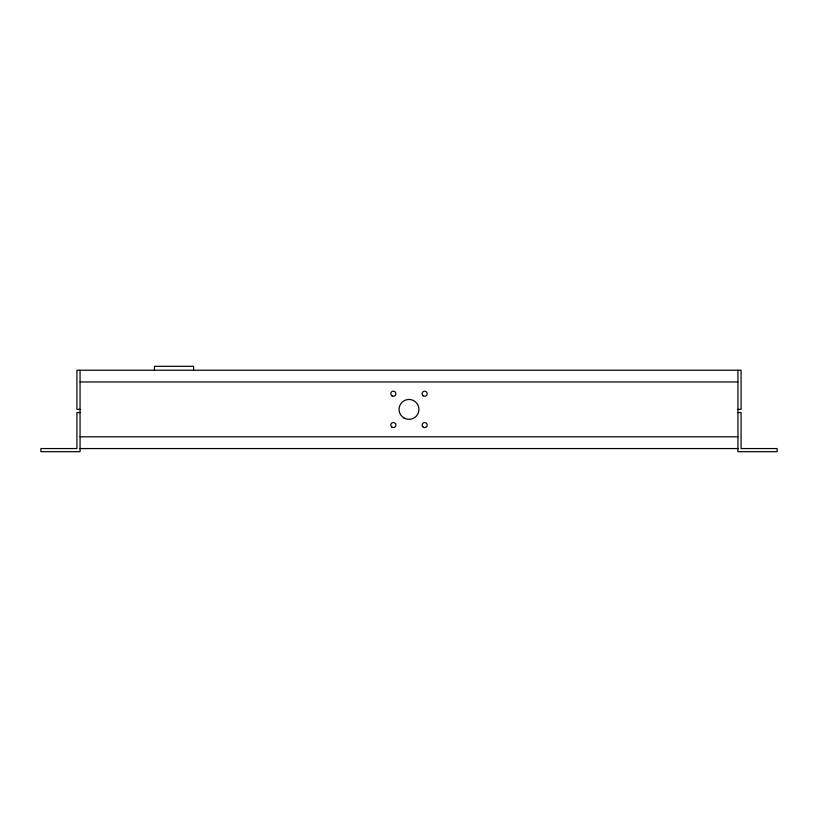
<?xml version="1.0" encoding="UTF-8"?>
<svg xmlns="http://www.w3.org/2000/svg" width="818" height="818" viewBox="0 0 818 818"><rect width="100%" height="100%" fill="white"/><g stroke="black" fill="none" stroke-linecap="round" stroke-linejoin="round"><path stroke-width="1.23" d="M80.062 381.975L737.938 381.975M80.062 409.389L76.923 409.389L76.923 370.237L741.077 370.237L741.077 409.389L737.938 409.389M80.062 412.528L76.923 412.528L76.923 448.55L40.9 448.55L40.9 451.679L80.062 451.679L80.062 370.237M737.938 412.528L741.077 412.528L741.077 448.55L777.1 448.55L777.1 451.679L737.938 451.679L737.938 370.237M80.062 436.802L737.938 436.802M80.062 448.55L737.938 448.55M193.621 370.237L193.621 366.321L154.459 366.321L154.459 370.237M403.816 417.875A9.949 9.949 0 0 0 418.939 409.644A9.949 9.949 0 0 0 404.245 400.656A9.949 9.949 0 0 0 403.816 417.875M423.049 395.697A2.546 2.546 0 0 0 427.17 394.143A2.546 2.546 0 0 0 423.775 391.341A2.546 2.546 0 0 0 423.049 395.697M423.335 427.221A2.546 2.546 0 0 0 427.211 425.125A2.546 2.546 0 0 0 423.448 422.814A2.546 2.546 0 0 0 423.335 427.221M392.067 427.262A2.546 2.546 0 0 0 395.881 425.053A2.546 2.546 0 0 0 392.067 422.855A2.546 2.546 0 0 0 392.067 427.262M392.067 395.932A2.546 2.546 0 0 0 395.881 393.724A2.546 2.546 0 0 0 392.067 391.525A2.546 2.546 0 0 0 392.067 395.932"/></g></svg>
